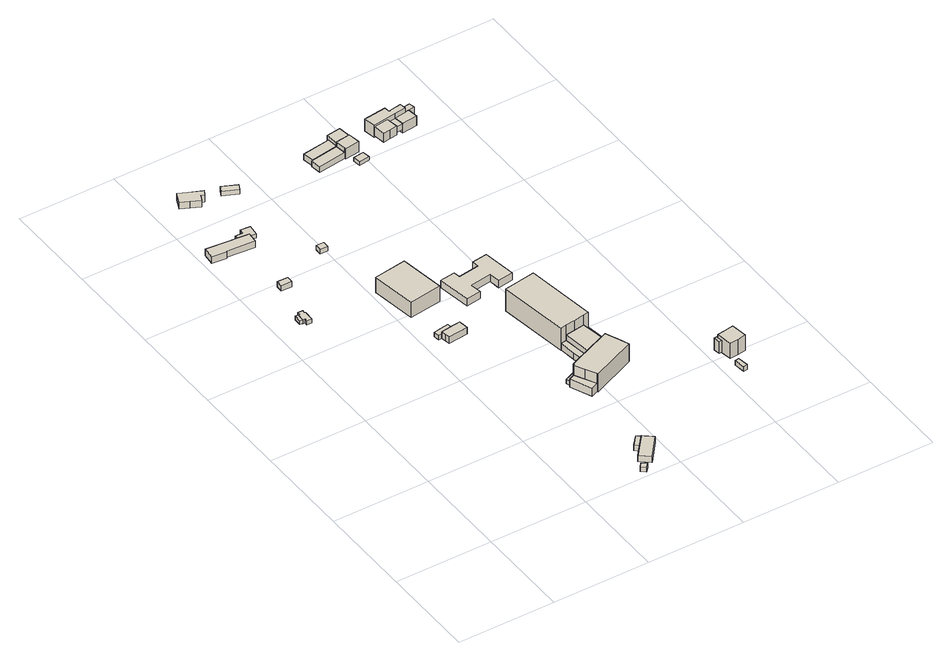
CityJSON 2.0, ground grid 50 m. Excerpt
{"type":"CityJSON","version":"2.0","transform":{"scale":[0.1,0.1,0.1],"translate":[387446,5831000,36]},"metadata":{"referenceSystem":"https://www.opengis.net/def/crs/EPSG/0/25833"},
"CityObjects":{
"building1":{"type":"Building","attributes":{"Gemeindeschluessel":"11000012","BezugspunktDach":"2200","function":"51009_1610","measuredHeight":2.2,"storeysAboveGround":0},"address":[{"country":"Germany","locality":"Berlin"}],"geometry":[{"type":"Solid","lod":"1","boundaries":[[[[0,1,2,3]],[[4,5,6,7]],[[4,7,3,2]],[[5,4,2,1]],[[6,5,1,0]],[[7,6,0,3]]]]}]},
"building2":{"type":"Building","attributes":{"Gemeindeschluessel":"11000012","BezugspunktDach":"2200","function":"31001_2010","measuredHeight":2.23,"storeysAboveGround":1},"address":[{"country":"Germany","locality":"Berlin","thoroughfareNumber":"2","thoroughfareName":"Im Wiesenbusch"}],"geometry":[{"type":"Solid","lod":"1","boundaries":[[[[8,9,10,11,12,13,14,15,1,0]],[[16,17,18,19,20,21,22,23,24,25]],[[16,25,0,1]],[[17,16,1,15]],[[18,17,15,14]],[[19,18,14,13]],[[20,19,13,12]],[[21,20,12,11]],[[22,21,11,10]],[[23,22,10,9]],[[24,23,9,8]],[[25,24,8,0]]]]}]},
"building3":{"type":"Building","attributes":{"Gemeindeschluessel":"11000012","BezugspunktDach":"2200","function":"31001_2463","measuredHeight":2.94,"storeysAboveGround":1},"address":[{"country":"Germany","locality":"Berlin","thoroughfareNumber":"4 (2)","thoroughfareName":"Im Wiesenbusch"}],"geometry":[{"type":"Solid","lod":"1","boundaries":[[[[26,27,28,29]],[[30,31,32,33]],[[30,33,29,28]],[[31,30,28,27]],[[32,31,27,26]],[[33,32,26,29]]]]}]},
"building4":{"type":"Building","attributes":{"Gemeindeschluessel":"11000012","BezugspunktDach":"2200","function":"31001_1010","measuredHeight":3.59,"storeysAboveGround":1},"address":[{"country":"Germany","locality":"Berlin","thoroughfareNumber":"8","thoroughfareName":"Im Wiesenbusch"}],"geometry":[{"type":"Solid","lod":"1","boundaries":[[[[34,35,36,37,38,39,40,41]],[[42,43,44,45,46,47,48,49]],[[42,49,41,40]],[[43,42,40,39]],[[44,43,39,38]],[[45,44,38,37]],[[46,45,37,36]],[[47,46,36,35]],[[48,47,35,34]],[[49,48,34,41]]]]}]},
"building5":{"type":"Building","attributes":{"Gemeindeschluessel":"11000012","BezugspunktDach":"2200","function":"31001_2723","measuredHeight":2.66,"storeysAboveGround":1},"address":[{"country":"Germany","locality":"Berlin","thoroughfareNumber":"3 (1)","thoroughfareName":"Am Freibad"}],"geometry":[{"type":"Solid","lod":"1","boundaries":[[[[50,51,52,53]],[[54,55,56,57]],[[54,57,53,52]],[[55,54,52,51]],[[56,55,51,50]],[[57,56,50,53]]]]}]},
"building6":{"type":"Building","attributes":{"Gemeindeschluessel":"11000012","BezugspunktDach":"2200","function":"31001_2723","measuredHeight":2.34,"storeysAboveGround":1},"address":[{"country":"Germany","locality":"Berlin","thoroughfareNumber":"10 (2)","thoroughfareName":"Im Wiesenbusch"}],"geometry":[{"type":"Solid","lod":"1","boundaries":[[[[58,59,60,61,62,63,64]],[[65,66,67,68,69,70,71]],[[65,71,64,63]],[[66,65,63,62]],[[67,66,62,61]],[[68,67,61,60]],[[69,68,60,59]],[[70,69,59,58]],[[71,70,58,64]]]]}]},
"building7":{"type":"Building","attributes":{"Gemeindeschluessel":"11000012","function":"31001_3200"},"address":[{"country":"Germany","locality":"Berlin","thoroughfareNumber":"3","thoroughfareName":"Am Freibad"}],"children":["building7-1","building7-2"]},
"building7-1":{"type":"BuildingPart","attributes":{"BezugspunktDach":"2200","measuredHeight":3.79,"storeysAboveGround":1},"parents":["building7"],"geometry":[{"type":"MultiSurface","lod":"1","boundaries":[[[72,73,74,75,76]],[[77,78,79,80,81]],[[82,83,84,85,86,81,76,75]],[[78,77,75,74]],[[79,78,74,73]],[[80,79,73,72]],[[81,80,72,76]],[[77,86,85,84,83,82]]]}]},
"building7-2":{"type":"BuildingPart","attributes":{"BezugspunktDach":"2200","measuredHeight":3.13,"storeysAboveGround":1},"parents":["building7"],"geometry":[{"type":"Solid","lod":"1","boundaries":[[[[84,83,87,88]],[[89,77,85,90]],[[89,90,88,87]],[[77,89,87,83]],[[90,85,84,88]],[[85,77,83,84]]]]}]},
"building8":{"type":"Building","attributes":{"Gemeindeschluessel":"11000012","BezugspunktDach":"2200","function":"31001_1010","measuredHeight":5.93,"storeysAboveGround":1},"address":[{"country":"Germany","locality":"Berlin","thoroughfareNumber":"12","thoroughfareName":"Im Wiesenbusch"}],"geometry":[{"type":"Solid","lod":"1","boundaries":[[[[91,92,93,94,95,96,97,98]],[[99,100,101,102,103,104,105,106]],[[99,106,98,97]],[[100,99,97,96]],[[101,100,96,95]],[[102,101,95,94]],[[103,102,94,93]],[[104,103,93,92]],[[105,104,92,91]],[[106,105,91,98]]]]}]},
"building9":{"type":"Building","attributes":{"Gemeindeschluessel":"11000012","function":"31001_2612"},"address":[{"country":"Germany","locality":"Berlin","thoroughfareNumber":"59 (3)","thoroughfareName":"Am Vierrutenberg"}],"children":["building9-1","building9-2"]},
"building9-1":{"type":"BuildingPart","attributes":{"BezugspunktDach":"2200","measuredHeight":4.21,"storeysAboveGround":1},"parents":["building9"],"geometry":[{"type":"MultiSurface","lod":"1","boundaries":[[[107,108,109,110,111,112,113]],[[114,115,116,117,118,119,120]],[[114,121,122,123,120,113,112]],[[115,114,112,111]],[[116,115,111,110]],[[117,116,110,109]],[[118,117,109,108]],[[119,118,108,107]],[[120,119,107,113]],[[121,114,124,122]],[[124,120,123,122,125]]]}]},
"building9-2":{"type":"BuildingPart","attributes":{"BezugspunktDach":"2200","measuredHeight":3,"storeysAboveGround":1},"parents":["building9"],"geometry":[{"type":"Solid","lod":"1","boundaries":[[[[126,127,123,122,121,128,129,130]],[[131,132,114,124,120,133,134,135]],[[131,135,130,129]],[[132,131,129,128]],[[114,132,128,121]],[[133,120,123,127]],[[134,133,127,126]],[[135,134,126,130]],[[124,114,121,122]],[[124,122,123,120]]]]}]},
"building10":{"type":"Building","attributes":{"Gemeindeschluessel":"11000012","BezugspunktDach":"2200","function":"31001_2723","measuredHeight":2.51,"storeysAboveGround":1},"address":[{"country":"Germany","locality":"Berlin","thoroughfareNumber":"6 (2)","thoroughfareName":"Im Wiesenbusch"}],"geometry":[{"type":"Solid","lod":"1","boundaries":[[[[136,137,138,139]],[[140,141,142,143]],[[140,143,139,138]],[[141,140,138,137]],[[142,141,137,136]],[[143,142,136,139]]]]}]},
"building11":{"type":"Building","attributes":{"Gemeindeschluessel":"11000012","BezugspunktDach":"2200","function":"31001_3021","measuredHeight":9.71,"storeysAboveGround":2},"address":[{"country":"Germany","locality":"Berlin","thoroughfareNumber":"59 (5)","thoroughfareName":"Am Vierrutenberg"}],"geometry":[{"type":"Solid","lod":"1","boundaries":[[[[144,145,146,147]],[[148,149,150,151]],[[148,151,147,146]],[[149,148,146,145]],[[150,149,145,144]],[[151,150,144,147]]]]}]},
"building12":{"type":"Building","attributes":{"Gemeindeschluessel":"11000012","BezugspunktDach":"2200","function":"31001_2723","measuredHeight":2.6,"storeysAboveGround":1},"address":[{"country":"Germany","locality":"Berlin","thoroughfareNumber":"14 (1)","thoroughfareName":"Im Wiesenbusch"}],"geometry":[{"type":"Solid","lod":"1","boundaries":[[[[152,153,154,155]],[[156,157,158,159]],[[156,159,155,154]],[[157,156,154,153]],[[158,157,153,152]],[[159,158,152,155]]]]}]},
"building13":{"type":"Building","attributes":{"Gemeindeschluessel":"11000012","function":"51009_1610"},"address":[{"country":"Germany","locality":"Berlin"}],"children":["building13-1","building13-2"]},
"building13-1":{"type":"BuildingPart","attributes":{"BezugspunktDach":"2200","measuredHeight":5.31,"storeysAboveGround":0},"parents":["building13"],"geometry":[{"type":"MultiSurface","lod":"1","boundaries":[[[160,161,162,163,164,165,166]],[[167,168,169,170,171,172,173]],[[167,173,166,165]],[[168,167,165,164]],[[169,168,164,163]],[[170,169,163,162]],[[171,174,175,162,161]],[[172,171,161,160]],[[173,172,160,166]],[[175,174,171,170]]]}]},
"building13-2":{"type":"BuildingPart","attributes":{"BezugspunktDach":"2200","measuredHeight":2.32,"storeysAboveGround":0},"parents":["building13"],"geometry":[{"type":"Solid","lod":"1","boundaries":[[[[176,177,178,175,174,179]],[[171,170,180,181,182,183]],[[171,183,179,174]],[[180,170,175,178]],[[181,180,178,177]],[[182,181,177,176]],[[183,182,176,179]],[[170,171,174,175]]]]}]},
"building14":{"type":"Building","attributes":{"Gemeindeschluessel":"11000012","function":"31001_3021"},"address":[{"country":"Germany","locality":"Berlin","thoroughfareNumber":"59 (2)","thoroughfareName":"Am Vierrutenberg"}],"children":["building14-1","building14-2"]},
"building14-1":{"type":"BuildingPart","attributes":{"BezugspunktDach":"2200","measuredHeight":13.47,"storeysAboveGround":1},"parents":["building14"],"geometry":[{"type":"MultiSurface","lod":"1","boundaries":[[[184,185,186,187,188,189,190,191,192,193,194]],[[195,196,197,198,199,200,201,202,203,204,205]],[[195,205,194,193]],[[196,195,193,192]],[[197,196,192,191]],[[198,197,191,190]],[[199,198,190,189]],[[200,199,189,188]],[[201,200,188,187]],[[202,201,187,186]],[[203,202,186,185]],[[206,207,185,184]],[[208,206,204,184,194]],[[204,203,207,206]],[[205,204,206,208]]]}]},
"building14-2":{"type":"BuildingPart","attributes":{"BezugspunktDach":"2200","measuredHeight":5.73,"storeysAboveGround":1},"parents":["building14"],"geometry":[{"type":"MultiSurface","lod":"1","boundaries":[[[209,207,208,210,211]],[[212,205,203,213,214]],[[212,214,211,210]],[[205,212,210,208]],[[213,203,207,209]],[[214,213,209,211]],[[204,206,207,203]],[[205,208,206,204]]]}]},
"building15":{"type":"Building","attributes":{"Gemeindeschluessel":"11000012","BezugspunktDach":"2200","function":"31001_3021","measuredHeight":8.48,"storeysAboveGround":1},"address":[{"country":"Germany","locality":"Berlin","thoroughfareNumber":"59 (1)","thoroughfareName":"Am Vierrutenberg"}],"geometry":[{"type":"Solid","lod":"1","boundaries":[[[[215,216,217,218,219]],[[220,221,222,223,224]],[[220,224,219,218]],[[221,220,218,217]],[[222,221,217,216]],[[223,222,216,215]],[[224,223,215,219]]]]}]},
"building16":{"type":"Building","attributes":{"name":"Grundschule am Vierrutenberg","Gemeindeschluessel":"11000012","BezugspunktDach":"2200","function":"31001_3021","measuredHeight":17.42,"storeysAboveGround":2},"address":[{"country":"Germany","locality":"Berlin","thoroughfareNumber":"59, 61, 63, 65","thoroughfareName":"Am Vierrutenberg"}],"geometry":[{"type":"Solid","lod":"1","boundaries":[[[[225,226,227,228,229,230,231,232]],[[233,234,235,236,237,238,239,240]],[[233,240,232,231]],[[234,233,231,230]],[[235,234,230,229]],[[236,235,229,228]],[[237,236,228,227]],[[238,237,227,226]],[[239,238,226,225]],[[240,239,225,232]]]]}]},
"building17":{"type":"Building","attributes":{"Gemeindeschluessel":"11000012","BezugspunktDach":"2200","function":"31001_3021","measuredHeight":4.11,"storeysAboveGround":1},"address":[{"country":"Germany","locality":"Berlin","thoroughfareNumber":"59 (4)","thoroughfareName":"Am Vierrutenberg"}],"geometry":[{"type":"Solid","lod":"1","boundaries":[[[[241,242,243,244,245,246,247,248,249,250,251,252]],[[253,254,255,256,257,258,259,260,261,262,263,264]],[[253,264,252,251]],[[254,253,251,250]],[[255,254,250,249]],[[256,255,249,248]],[[257,256,248,247]],[[258,257,247,246]],[[259,258,246,245]],[[260,259,245,244]],[[261,260,244,243]],[[262,261,243,242]],[[263,262,242,241]],[[264,263,241,252]]]]}]},
"building18":{"type":"Building","attributes":{"Gemeindeschluessel":"11000012","BezugspunktDach":"2200","function":"51009_1610","measuredHeight":4.37,"storeysAboveGround":0},"address":[{"country":"Germany","locality":"Berlin"}],"geometry":[{"type":"Solid","lod":"1","boundaries":[[[[265,266,267,268,269]],[[270,271,272,221,220]],[[270,220,269,268]],[[271,270,268,267]],[[272,271,267,266]],[[221,272,266,265]],[[220,221,265,269]]]]}]},
"building19":{"type":"Building","attributes":{"Gemeindeschluessel":"11000012","function":"31001_1010"},"address":[{"country":"Germany","locality":"Berlin","thoroughfareNumber":"75","thoroughfareName":"Am Vierrutenberg"}],"children":["building19-1","building19-2"]},
"building19-1":{"type":"BuildingPart","attributes":{"BezugspunktDach":"2200","measuredHeight":6.62,"storeysAboveGround":1},"parents":["building19"],"geometry":[{"type":"Solid","lod":"1","boundaries":[[[[273,274,275,276,277]],[[278,279,280,281,282]],[[278,282,277,276]],[[279,278,276,275]],[[280,279,275,274]],[[281,280,274,273]],[[282,281,273,277],[282,283,284,281]],[[283,282,281,284]]]]}]},
"building19-2":{"type":"BuildingPart","attributes":{"BezugspunktDach":"2200","measuredHeight":3.22,"storeysAboveGround":1},"parents":["building19"],"geometry":[{"type":"MultiSurface","lod":"1","boundaries":[[[285,284,283,286]],[[282,281,287,288]],[[282,288,286,283]],[[287,281,284,285]],[[288,287,285,286]],[[282,283,284,281,289]]]}]},
"building20":{"type":"Building","attributes":{"Gemeindeschluessel":"11000012","function":"31001_1010"},"address":[{"country":"Germany","locality":"Berlin","thoroughfareNumber":"77","thoroughfareName":"Am Vierrutenberg"}],"children":["building20-1","building20-2"]},
"building20-1":{"type":"BuildingPart","attributes":{"BezugspunktDach":"2200","measuredHeight":7.63,"storeysAboveGround":1},"parents":["building20"],"geometry":[{"type":"MultiSurface","lod":"1","boundaries":[[[290,291,292,293]],[[294,295,296,297]],[[294,297,293,292]],[[295,294,292,291]],[[296,295,291,290]],[[297,298,299,300,296,290,293]],[[296,300,299,298]]]}]},
"building20-2":{"type":"BuildingPart","attributes":{"BezugspunktDach":"2200","measuredHeight":3.28,"storeysAboveGround":1},"parents":["building20"],"geometry":[{"type":"Solid","lod":"1","boundaries":[[[[301,300,299,302]],[[298,296,303,304]],[[298,304,302,299]],[[303,296,300,301]],[[304,303,301,302]],[[296,298,299,300]]]]}]},
"building21":{"type":"Building","attributes":{"Gemeindeschluessel":"11000012","BezugspunktDach":"2200","function":"51009_1610","measuredHeight":2.59,"storeysAboveGround":0},"address":[{"country":"Germany","locality":"Berlin"}],"geometry":[{"type":"Solid","lod":"1","boundaries":[[[[305,306,307,308]],[[309,310,311,312]],[[309,312,308,307]],[[310,309,307,306]],[[311,310,306,305]],[[312,311,305,308]]]]}]},
"building22":{"type":"Building","attributes":{"Gemeindeschluessel":"11000012","BezugspunktDach":"2200","function":"31001_2463","measuredHeight":1.93,"storeysAboveGround":1},"address":[{"country":"Germany","locality":"Berlin","thoroughfareNumber":"75 (1)","thoroughfareName":"Am Vierrutenberg"}],"geometry":[{"type":"Solid","lod":"1","boundaries":[[[[313,314,315,316]],[[317,318,319,320]],[[317,320,316,315]],[[318,317,315,314]],[[319,318,314,313]],[[320,319,313,316]]]]}]},
"building23":{"type":"Building","attributes":{"Gemeindeschluessel":"11000012","function":"31001_1010"},"address":[{"country":"Germany","locality":"Berlin","thoroughfareNumber":"56","thoroughfareName":"Am Vierrutenberg"}],"children":["building23-1","building23-2"]},
"building23-1":{"type":"BuildingPart","attributes":{"BezugspunktDach":"2200","measuredHeight":10.22,"storeysAboveGround":2},"parents":["building23"],"geometry":[{"type":"Solid","lod":"1","boundaries":[[[[321,322,323,324,325,326]],[[327,328,329,330,331,332]],[[327,332,333,334,335,336,326,325]],[[328,327,325,324]],[[329,328,324,323]],[[330,329,323,322]],[[331,330,322,321]],[[336,337,338,333,332,331,321,326]],[[336,335,334,333]],[[333,338,337,336]]]]}]},
"building23-2":{"type":"BuildingPart","attributes":{"BezugspunktDach":"2200","measuredHeight":6.71,"storeysAboveGround":2},"parents":["building23"],"geometry":[{"type":"Solid","lod":"1","boundaries":[[[[339,337,336,335,340,341]],[[342,334,333,338,343,344]],[[342,344,341,340]],[[334,342,340,335]],[[343,338,337,339]],[[344,343,339,341]],[[334,335,336,333]],[[338,333,336,337]]]]}]},
"building24":{"type":"Building","attributes":{"Gemeindeschluessel":"11000012","BezugspunktDach":"2200","function":"31001_1010","measuredHeight":6.78,"storeysAboveGround":1},"address":[{"country":"Germany","locality":"Berlin","thoroughfareNumber":"76","thoroughfareName":"Am Vierrutenberg"}],"geometry":[{"type":"Solid","lod":"1","boundaries":[[[[345,346,347,348,349,350,351,352,353]],[[354,355,356,357,358,359,360,361,362]],[[354,362,353,352]],[[355,354,352,351]],[[356,355,351,350]],[[357,356,350,349]],[[358,357,349,348]],[[359,358,348,347]],[[360,359,347,346]],[[361,360,346,345]],[[362,361,345,353]]]]}]},
"building25":{"type":"Building","attributes":{"Gemeindeschluessel":"11000012","function":"31001_1010"},"address":[{"country":"Germany","locality":"Berlin","thoroughfareNumber":"74","thoroughfareName":"Am Vierrutenberg"}],"children":["building25-1","building25-2","building25-3"]},
"building25-1":{"type":"BuildingPart","attributes":{"BezugspunktDach":"2200","measuredHeight":5.37,"storeysAboveGround":2},"parents":["building25"],"geometry":[{"type":"MultiSurface","lod":"1","boundaries":[[[363,364,365,366,367]],[[368,369,370,371,372]],[[368,372,367,366]],[[369,368,366,365]],[[370,369,365,364]],[[371,370,364,363]],[[373,374,375,363,367]],[[372,371,376,377]],[[377,376,375,374,373]]]}]},
"building25-2":{"type":"BuildingPart","attributes":{"BezugspunktDach":"2200","measuredHeight":3.23,"storeysAboveGround":2},"parents":["building25"],"geometry":[{"type":"Solid","lod":"1","boundaries":[[[[378,374,373,379]],[[377,376,380,381]],[[377,381,379,373]],[[380,376,374,378]],[[377,373,374,376]],[[381,380,378,379]]]]}]},
"building25-3":{"type":"BuildingPart","attributes":{"BezugspunktDach":"2200","measuredHeight":7.05,"storeysAboveGround":2},"parents":["building25"],"geometry":[{"type":"MultiSurface","lod":"1","boundaries":[[[382,383,384,385,386]],[[381,387,388,389,390]],[[381,390,386,385]],[[387,381,380,378,379,385,384]],[[388,387,384,383]],[[389,388,383,382]],[[390,389,382,386]],[[379,378,380,381]]]}]},
"building26":{"type":"Building","attributes":{"Gemeindeschluessel":"11000012","BezugspunktDach":"2200","function":"31001_2723","measuredHeight":5.68,"storeysAboveGround":1},"address":[{"country":"Germany","locality":"Berlin","thoroughfareNumber":"76 (2)","thoroughfareName":"Am Vierrutenberg"}],"geometry":[{"type":"Solid","lod":"1","boundaries":[[[[391,392,393,394]],[[395,396,368,397]],[[395,397,394,393]],[[396,395,393,392]],[[368,396,392,391]],[[397,368,391,394]]]]}]}
},
"vertices":[
[113,1668,70],[115,1706,70],[100,1707,70],[99,1669,70],[100,1707,48],[115,1706,48],[113,1668,48],[99,1669,48],
[125,1667,70],[124,1652,70],[150,1651,70],[152,1704,70],[147,1705,70],[148,1720,70],[123,1721,70],[122,1706,70],[115,1706,47],[122,1706,47],[123,1721,47],[148,1720,47],[147,1705,47],[152,1704,47],[150,1651,47],[124,1652,47],[125,1667,47],[113,1668,47],
[209,1899,84],[210,1933,84],[155,1935,84],[155,1900,84],[155,1935,55],[210,1933,55],[209,1899,55],[155,1900,55],
[77,2217,94],[77,2223,94],[223,2211,94],[228,2266,94],[175,2271,94],[127,2275,94],[8,2286,94],[3,2224,94],[8,2286,58],[127,2275,58],[175,2271,58],[228,2266,58],[223,2211,58],[77,2223,58],[77,2217,58],[3,2224,58],
[825,3,51],[844,26,51],[821,45,51],[802,22,51],[821,45,25],[844,26,25],[825,3,25],[802,22,25],
[228,2266,81],[263,2263,81],[269,2319,81],[219,2324,81],[216,2300,81],[177,2302,81],[175,2271,81],[177,2302,57],[216,2300,57],[219,2324,57],[269,2319,57],[263,2263,57],[228,2266,57],[175,2271,57],
[877,38,65],[965,146,65],[941,166,65],[917,185,65],[828,79,65],[917,185,31],[941,166,31],[965,146,31],[877,38,31],[828,79,31],[917,185,32],[917,185,62],[876,137,62],[876,137,31],[888,150,31],
[897,202,62],[856,153,62],[897,202,31],[856,153,31],
[138,2599,92],[183,2578,92],[198,2608,92],[215,2600,92],[228,2627,92],[165,2656,92],[118,2678,92],[93,2620,92],[118,2678,53],[165,2656,53],[228,2627,53],[215,2600,53],[198,2608,53],[183,2578,53],[138,2599,53],[93,2620,53],
[588,1248,59],[592,1224,59],[694,1237,59],[691,1261,59],[687,1286,59],[648,1281,59],[584,1272,59],[648,1281,22],[687,1286,22],[691,1261,22],[694,1237,22],[592,1224,22],[588,1248,22],[584,1272,22],[648,1281,47],[607,1275,47],[584,1272,47],[607,1275,22],[607,1275,33],
[567,1270,47],[584,1273,47],[643,1313,47],[603,1307,47],[563,1300,47],[603,1307,22],[643,1313,22],[584,1273,22],[567,1270,22],[563,1300,22],
[484,2027,70],[485,2062,70],[445,2063,70],[444,2029,70],[445,2063,45],[485,2062,45],[484,2027,45],[444,2029,45],
[550,1464,110],[717,1488,110],[682,1719,110],[516,1695,110],[682,1719,23],[717,1488,23],[550,1464,23],[516,1695,23],
[373,2561,78],[388,2591,78],[312,2626,78],[297,2595,78],[312,2626,52],[388,2591,52],[373,2561,52],[297,2595,52],
[985,825,65],[994,760,65],[997,740,65],[1026,752,65],[1015,834,65],[1003,915,65],[973,910,65],[1003,915,27],[1015,834,27],[1026,752,27],[997,740,27],[994,760,27],[985,825,27],[973,910,27],[994,760,50],[997,740,50],
[875,680,50],[899,691,50],[896,697,50],[864,705,50],[896,697,27],[899,691,27],[875,680,27],[864,705,27],
[920,637,129],[949,584,129],[951,579,129],[1178,678,129],[1154,737,129],[1141,767,129],[1129,795,129],[1026,752,129],[896,697,129],[899,691,129],[893,688,129],[899,691,28],[896,697,28],[1026,752,28],[1129,795,28],[1141,767,28],[1154,737,28],[1178,678,28],[951,579,28],[949,584,28],[920,637,28],[893,688,28],[920,637,74],[949,584,74],[893,688,74],
[911,568,74],[875,680,74],[863,675,74],[875,680,28],[911,568,28],[863,675,28],
[1026,752,95],[1078,774,95],[1129,795,95],[1106,931,95],[1003,915,95],[1106,931,26],[1129,795,26],[1078,774,26],[1026,752,26],[1003,915,26],
[973,910,152],[1003,915,152],[1053,923,152],[1106,931,152],[1133,935,152],[1082,1295,152],[1002,1283,152],[921,1270,152],[1002,1283,25],[1082,1295,25],[1133,935,25],[1106,931,25],[1053,923,25],[1003,915,25],[973,910,25],[921,1270,25],
[798,1394,65],[875,1405,65],[866,1462,65],[976,1478,65],[985,1422,65],[1063,1433,65],[1038,1603,65],[958,1592,65],[963,1556,65],[855,1540,65],[850,1575,65],[772,1565,65],[850,1575,24],[855,1540,24],[963,1556,24],[958,1592,24],[1038,1603,24],[1063,1433,24],[985,1422,24],[976,1478,24],[866,1462,24],[875,1405,24],[798,1394,24],[772,1565,24],
[1129,795,70],[1141,767,70],[1155,784,70],[1133,935,70],[1106,931,70],[1133,935,26],[1155,784,26],[1141,767,26],
[905,2528,94],[906,2521,94],[980,2532,94],[972,2594,94],[897,2583,94],[972,2594,36],[980,2532,36],[906,2521,36],[905,2528,36],[897,2583,36],[897,2583,68],[905,2528,68],
[759,2508,68],[752,2561,68],[759,2508,36],[752,2561,36],[904,2531,36],
[898,2583,89],[972,2594,89],[963,2658,89],[892,2648,89],[963,2658,37],[972,2594,37],[898,2583,37],[892,2648,37],[893,2639,37],[893,2639,70],[898,2583,70],
[757,2562,70],[748,2617,70],[757,2562,37],[748,2617,37],
[1558,339,59],[1579,342,59],[1571,398,59],[1550,395,59],[1571,398,33],[1579,342,33],[1558,339,33],[1550,395,33],
[935,2455,51],[990,2463,51],[984,2503,51],[929,2495,51],[984,2503,31],[990,2463,31],[935,2455,31],[929,2495,31],
[1563,452,111],[1607,458,111],[1650,464,111],[1638,548,111],[1594,541,111],[1550,534,111],[1594,541,25],[1638,548,25],[1650,464,25],[1607,458,25],[1563,452,25],[1550,534,25],[1550,534,28],[1573,538,28],[1573,538,95],[1550,534,95],[1554,507,95],[1554,507,28],
[1539,505,95],[1572,544,95],[1535,538,95],[1572,544,28],[1539,505,28],[1535,538,28],
[1105,2597,83],[1227,2615,83],[1286,2624,83],[1282,2655,83],[1222,2647,83],[1222,2644,83],[1214,2643,83],[1211,2671,83],[1096,2657,83],[1211,2671,15],[1214,2643,15],[1222,2644,15],[1222,2647,15],[1282,2655,15],[1286,2624,15],[1227,2615,15],[1105,2597,15],[1096,2657,15],
[1234,2563,59],[1313,2574,59],[1306,2627,59],[1286,2624,59],[1227,2615,59],[1286,2624,5],[1306,2627,5],[1313,2574,5],[1234,2563,5],[1227,2615,5],[1227,2615,58],[1234,2563,58],[1234,2563,47],[1234,2563,26],[1227,2615,26],
[1188,2558,58],[1181,2608,58],[1188,2558,26],[1181,2608,26],
[1115,2534,77],[1153,2540,77],[1190,2545,77],[1181,2608,77],[1105,2597,77],[1190,2545,26],[1153,2540,26],[1115,2534,26],[1105,2597,26],
[1286,2624,58],[1339,2632,58],[1334,2662,58],[1282,2655,58],[1334,2662,5],[1339,2632,5],[1282,2655,5]
]}
